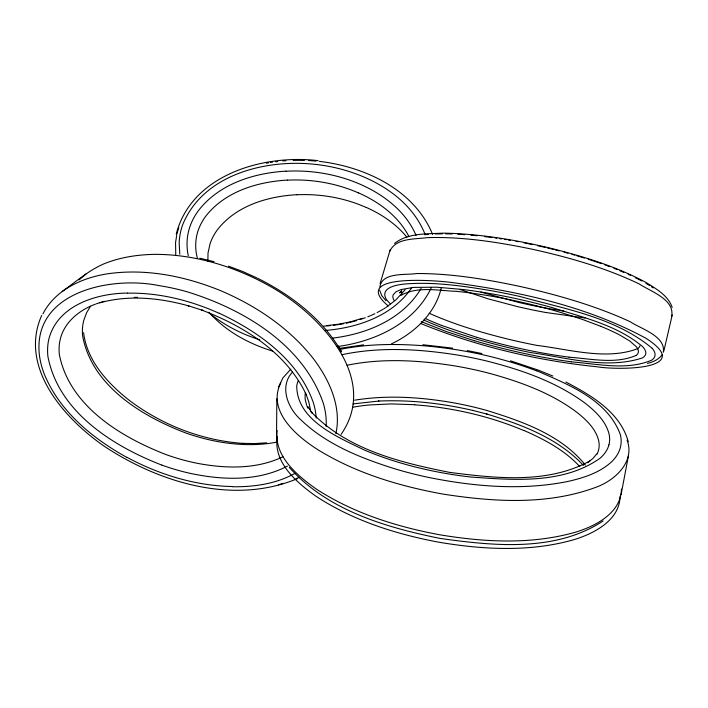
<?xml version="1.0" encoding="UTF-8"?>
<svg xmlns="http://www.w3.org/2000/svg" width="708" height="708" viewBox="0 0 708 708"><rect width="100%" height="100%" fill="white"/><g stroke="black" fill="none" stroke-linecap="round" stroke-linejoin="round"><path stroke-width="1.06" d="M276.536 436.836L276.837 398.728M176.655 235.437L175.54 242.738L175.779 255.446M277.253 436.455C273.129 462.669 296.847 482.644 315.989 496.255C352.761 520.433 395.471 534.027 438.438 542.142C483.582 549.753 530.965 552.329 575.365 539.257C595.127 532.912 619.748 519.876 620.102 496.193M277.129 430.429C273.89 456.279 297.272 475.564 316.193 488.971C353.186 513.07 396.046 526.584 439.155 534.682C484.484 542.266 532.018 544.868 576.622 531.867C596.34 525.575 621.102 512.716 621.456 489.033M621.12 494.476L628.5 455.483M441.323 287.669C435.5 313.325 414.525 332.937 391.427 343.867M663.847 351.044L672.246 314.918M335.884 433.677C341.893 406.312 328.91 378.815 312.52 357.558C288.581 327.618 255.889 305.652 220.825 290.758C184.956 276.093 145.37 268.111 106.687 273.934C81.438 278.032 55.065 290.121 42.922 313.892M176.23 234.091C191.541 174.593 263.571 154.087 318.175 160.654M176.814 234.392L178.77 227.472M380.072 283.704L390.205 249.756M671.644 316.352C675.016 299.245 650.369 291.484 639.333 283.996C605.021 267.553 568.17 257.137 531.115 248.977C497.016 241.968 462.262 236.614 427.358 237.623C414.941 239.401 395.958 237.72 389.825 251.234M663.272 352.336C666.148 336.132 640.59 328.733 630.226 321.742C595.419 305.679 558.338 295.165 521.044 286.678C486.812 279.35 452.005 273.5 416.915 273.509C405.985 275.341 382.09 271.828 379.869 286.935M41.666 315.502C18.373 367.744 65.286 419.764 105.519 447.093C160.698 483.21 234.233 505.114 297.732 478.52M278.589 386.816L282.988 377.789L290.784 369.204M280.81 382.878C266.73 410.684 296.271 435.951 317.334 449.368C355.46 473.033 399.162 486.13 443.04 494.095C493.414 501.919 546.992 505.37 595.658 487.387C614.473 480.759 635.412 461.988 627.067 440.102M431.411 287.439C414.667 323.468 374.541 341.663 336.964 346.619M90.482 306.307L86.65 312.671L83.783 320.308A58.587 43.25 46.1 0 0 82.553 335.512C91.589 385.94 141.883 416.277 186.124 433.101A216.462 171.15 48.8 0 0 216.737 441.376C236.49 445.049 256.977 446.031 276.766 442.111M341.123 434.323C380.745 377.196 317.892 313.042 270.252 286.404C235.72 266.907 196.585 254.765 156.769 254.349C139.441 254.429 122.006 256.854 105.766 263.102C89.465 269.553 76.349 281.527 62.154 291.439M405.135 289.776L395.905 299.873L385.94 307.493M292.493 372.089C278.943 386.541 287.917 408.366 300.873 419.844C326.875 444.863 361.496 458.341 395.383 468.988A228.516 113.811 6.3 0 0 428.747 477.457C474.404 486.635 522.123 490.724 568.099 481.413C583.587 477.882 599.596 472.82 611.526 461.855A87.004 46.985 8.6 0 0 620.385 434.712C607.632 399.701 568.126 384.471 536.753 370.78M596.711 453.97L592.826 458.554L587.622 462.705L589.782 461.023C547.355 484.254 495.733 478.254 449.677 472.386C400.135 462.545 345.955 449.315 310.361 410.941L312.122 413.065L307.821 406.445M662.06 354.92C658.511 359.584 653.059 362.062 647.475 363.381M400.914 295.44C417.747 285.74 439.066 290.882 457.536 291.395M79.048 279.943L86.084 273.899M401.684 291.147L399.56 292.855L401.71 291.227M394.515 243.437C408.012 232.835 426.871 234.029 443.049 233.136C478.263 233.675 513.185 239.508 547.417 247.446C581.233 255.8 615.066 265.801 645.864 282.386C656.059 288.714 668.033 295.369 672.211 307.405M636.12 355.416C615.181 364.443 591.03 358.726 569.082 357.204M603.136 520.964C555.488 552.329 493.529 545.948 439.801 538.372C385.506 527.31 327.282 510.238 289.306 467.386M383.798 308.856L385.223 307.945M383.063 309.29L377.116 312.591M294.864 473.431C276.005 483.891 253.942 487.051 232.613 486.75M287.457 466.085C257.039 481.98 220.595 480.139 188.009 472.864A235.162 182.398 48.4 0 1 161.902 465.121M282.943 456.757C256.535 469.475 225.728 468.669 197.541 463.351A223.639 173.903 48.4 0 1 166.176 454.642C120.749 437.022 69.269 405.976 59.313 354.327A60.375 43.728 45.9 0 1 60.366 338.813C64.587 321.91 79.615 309.909 95.43 304.166M374.824 313.733L370.921 315.502M296.112 478.617L299.059 477.36M367.762 316.821L370.142 315.848M365.363 317.75L360.053 319.565M96.297 303.829L101.642 302.059M362.514 318.255L350.823 321.742L338.902 324.167L326.875 325.583M278.43 484.803L283.342 483.325M102.563 301.794L104.395 301.281M356.195 320.768L346.398 323.211M99.722 302.838C128.936 294.634 160.105 297.926 188.965 305.962L187.629 305.529L202.886 310.449L201.709 310.069C244.065 326.123 286.882 352.788 306.546 395.285L306.051 394.135L308.865 402.188L310.511 410.171M347.115 365.248C382.665 357.912 419.525 360.248 455.129 365.965A248.473 150.884 5.1 0 1 490.246 373.559C521.46 382.196 552.86 393.604 578.657 413.711C587.401 420.95 596.251 429.703 598.773 441.181A66.109 36.037 8.7 0 1 597.048 454.147M341.849 354.726C379.807 346.619 419.242 348.964 457.324 355.009A261.084 157.38 5 0 1 486.591 360.983C521.07 369.664 555.647 381.612 584.596 402.79C594.782 410.667 605.021 420.154 608.774 432.88A76.314 41.206 8.6 0 1 608.942 444.828M266.403 163.256L268.438 162.849M340.318 349.345C366.213 344.132 392.834 343.663 419.109 345.433A261.464 156.477 5.1 0 1 536.629 370.886M343.433 323.786L333.495 325.335M339.017 348.451L363.567 344.84M353.044 403.905L379.037 401.029L378.488 401.073C410.313 399.639 442.226 403.339 473.218 410.525L472.625 410.375L487.069 414.091L486.325 413.897C521.398 424.419 557.913 438.022 583.41 465.43M354.62 400.197C386.754 394.94 419.676 397.055 451.642 402.48A243.048 154.981 5.3 0 1 486.086 410.242C522.035 421.287 561.081 434.818 585.445 465.138M270.474 162.433L272.545 162.176M275.633 161.796L277.704 161.539M332.486 338.114C365.24 334.256 399.825 320.503 418.791 292.112A66.348 60.277 -31.6 0 0 421.101 288.351M330.503 325.627L323.521 326.149M325.769 330.415C357.398 327.76 391.551 316.166 410.658 289.253A58.206 52.879 -31.6 0 0 411.799 287.51M424.676 234.729L428.384 234.383M266.615 442.836L254.694 443.571L242.552 443.358M286.041 171.15C253.384 172.991 218.391 184.204 198.001 211.196A56.711 49.879 -38.7 0 0 189.948 226.587C186.664 235.932 186.231 246.154 188.293 255.809M287.439 180.089C257.093 181.797 224.33 191.771 205.267 216.852A49.551 43.63 -38.7 0 0 198.205 230.357C195.143 239.224 194.948 248.977 197.32 258.031M296.962 194.7C267.429 196.266 235.481 205.913 216.967 230.366A48.179 42.684 -38.8 0 0 210.126 243.534L208.019 252.933L207.86 261.402M282.864 160.893L285.952 160.725M293.174 160.344L304.387 160.362M127.599 293.085C96.58 293.298 57.923 305.21 48.967 338.61A69.136 49.887 45.8 0 0 47.879 356.301C58.33 411.906 112.873 446.146 161.902 465.121M435.225 233.976L442.518 233.835M445.571 233.835L452.085 233.985M457.864 234.233L464.793 234.675M414.773 404.719L391.329 403.923L369.514 404.958A120.227 70.827 4.4 0 0 352.664 407.259M308.511 160.495L316.069 161.105M470.891 235.162L477.112 235.755M244.056 443.465C202.55 440.801 162.088 425.207 128.989 400.117C107.634 383.187 86.96 360.832 83.588 332.627M422.871 344.743L452.554 348.132M585.118 317.998L545.576 312.458A198.373 68.623 14.3 0 1 516.805 306.44L488.06 298.82L459.811 289.43M484.52 236.587L492.06 237.543M463.218 289.528L436.571 287.191L413.313 287.413L400.905 289.599L395.94 291.838L393.267 294.705A59.189 16.364 15.5 0 0 393.958 300.227M571.232 361.868C597.464 363.806 626.359 370.771 651.581 360.222A70.402 19.559 13.5 0 0 652.218 348.318M319.308 161.362C364.956 166.707 414.304 189.664 432.615 234.445M495.025 237.959L496.91 238.233M563.869 311.122L542.195 307.44A207.143 73.057 14.3 0 1 518.398 302.351L480.865 292.094M499.733 238.64L501.636 238.941M504.485 239.393L506.388 239.685M467.253 350.584L481.829 353.513M537.531 245.685L545.408 247.473M199.806 258.216L214.099 261.686M547.373 247.924L554.267 249.605M555.249 249.862L559.178 250.871M564.081 252.163L567.993 253.216M571.887 254.322L574.808 255.146M576.737 255.721L584.436 258.048M476.82 337.371L441.447 325.37M474.519 340.752L446.27 331.548L421.331 321.653M510.486 360.823L538.16 370.08L552.806 376.019M588.26 259.243L601.34 263.624M259.809 339.778C241.339 334.026 223.843 325.016 208.869 312.715M272.518 351.097C248.623 343.654 225.56 331.256 208.948 312.201M604.968 264.942L609.756 266.712M228.445 266.128L242.773 271.553L256.995 277.97M613.889 268.297L616.907 269.509M600.862 326.335L582.162 319.326L560.904 312.511A164.769 42.799 14.5 0 0 457.625 291.475M420.95 323.583C477.174 346.584 537.018 360.602 597.393 366.815C615.65 370.054 696.291 370.788 646.068 338.353C586.029 305.812 517.76 291.2 450.554 282.342C438.252 280.731 348.849 272.801 388.267 305.962M619.916 270.721L623.81 272.385M523.893 430.437C544.257 439.332 564.559 450.093 579.808 466.607M423.8 320.06C450.332 331.875 478.298 340.167 506.441 347.15A209.586 64.525 14.6 0 0 530.407 352.531C566.595 357.593 606.499 369.682 642.422 357.929A61.755 17.151 13.5 0 0 645.74 353.717A59.295 16.461 13.5 0 0 645.661 351.779A62.26 17.284 13.6 0 0 642.687 346.708C617.066 325.052 582.755 317.388 551.47 307.378A173.681 45.082 14.5 0 0 463.244 289.554M429.207 313.255C454.492 324.618 481.201 332.486 508.079 339.132A200.063 62.711 14.6 0 0 536.991 345.416C568.922 349.239 606.411 360.611 637.74 348.646A53.631 15.187 13.5 0 0 639.89 345.787M358.611 192.903C379.125 202.019 398.56 216.285 408.967 236.622M366.319 207.426C381.718 214.32 396.17 224.02 406.879 237.189M628.2 274.297L630.598 275.403M219.232 313.228C258.553 331.654 298.218 359.938 313.255 402.418A71.508 54.516 40.5 0 1 316.184 418.127M635.262 277.625L641.846 281.023M565.887 382.046C591.207 395.303 620.288 412.233 628.279 441.774M257.756 278.341C291.023 294.926 322.06 318.653 341.123 351.097M127.051 457.483C92.509 438.447 59.631 411.428 44.294 374.143A78.88 56.914 45.8 0 1 39.303 354.186C32.887 291.377 111.652 275.872 158.822 285.581A220.303 157.654 40.3 0 1 187.16 291.802C243.685 309.166 303.396 344.769 323.423 403.613A80.818 61.667 40.4 0 1 326.158 426.464M645.917 283.315L647.209 284.085M647.855 284.466L649.714 285.625M651.502 286.775L653.201 287.935M385.949 300.679L381.789 295.696L379.621 290.121M652.174 348.318C615.349 317.441 564.904 309.015 519.814 296.457A186.469 48.286 14.5 0 0 492.396 290.908C464.129 286.112 435.385 281.811 406.649 283.864C398.967 284.412 380.081 286.793 385.825 298.519A67.543 18.674 15.6 0 0 390.48 303.838M337.981 345.902L341.583 351.858M306.829 405.772L307.971 408.25M416.056 235.392C405.861 211.427 383.718 194.629 360.416 184.363A180.009 163.822 -42.8 0 0 286.041 171.221M425.004 234.171C410.817 198.603 374.143 177.398 338.477 168.477A193.93 176.646 -43.3 0 0 315.706 164.415C265.996 158.813 202.939 174.283 182.531 225.1A64.676 56.879 -38.7 0 0 179.168 242.623L179.797 254.252M306.555 404.941L305.068 398.684L305.183 393.745A63.658 34.064 3.1 0 1 305.396 392.542M287.43 180.159A172.035 156.707 -42.8 0 1 358.567 192.983M296.953 194.771A167.097 152.972 -43 0 1 366.275 207.506M571.17 361.797A210.037 64.242 14.6 0 1 474.546 340.725M508.309 240.003A184.629 54.87 14.1 0 1 510.229 240.331M516.017 241.357A184.629 54.87 14.1 0 1 517.964 241.711M523.805 242.817A184.629 54.87 14.1 0 1 532.611 244.614M401.817 294.015A51.905 14.638 15.5 0 1 401.675 290.776M441.473 325.361A100.217 28.488 15.1 0 1 425.198 318.467M569.011 357.133A191.532 58.428 14.6 0 1 476.856 337.327M636.156 355.425A53.64 14.895 13.5 0 0 636.209 346.61L629.66 340.946L619.827 335.052A98.394 26.824 14.1 0 0 600.827 326.344M232.551 486.538A236.091 182.664 48 0 1 127.086 457.368M134.228 297.378A195.974 140.927 40.4 0 1 137.396 297.342M127.626 293.174A205.116 146.99 40.4 0 1 219.214 313.325M608.933 444.828A73.278 39.551 8.7 0 1 607.331 449.102A76.924 41.515 8.6 0 1 600.101 458.218C563.223 484.299 513.99 480.104 471.183 477.059A212.834 106.253 6.3 0 1 363.983 449.863C337.672 436.978 296.909 420.366 296.723 385.957A72.756 38.551 3.1 0 1 298.307 380.647M414.764 404.834A231.197 147.547 5.4 0 1 523.778 430.544"/></g></svg>
